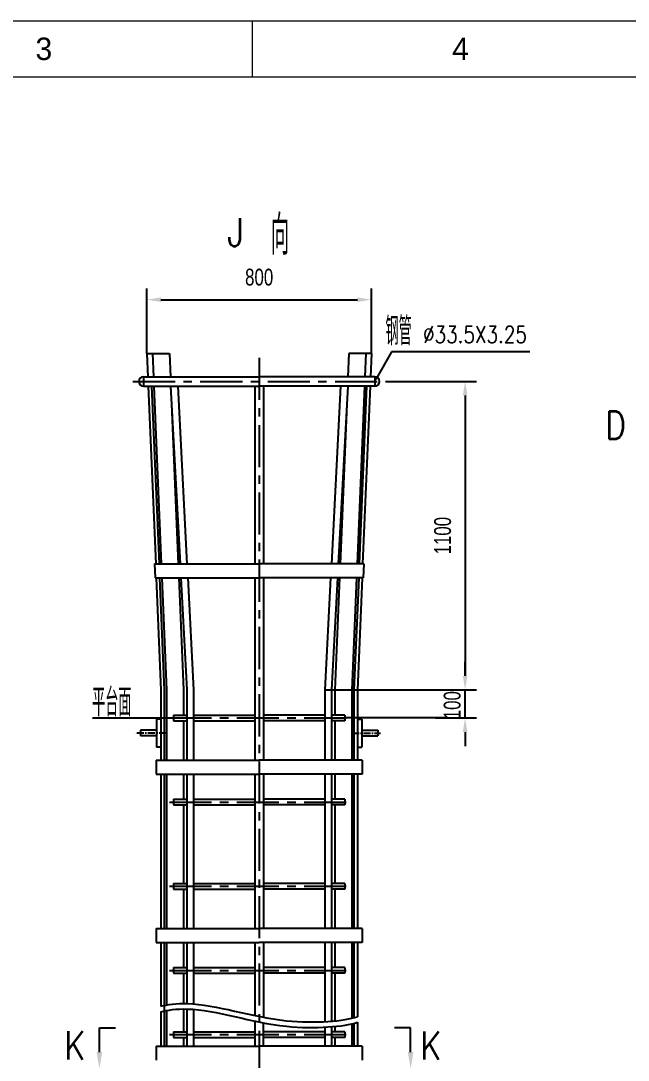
# Model space of a CAD drawing. Extents: x 148 to 221443, y -36682 to 6758.
# Drawn here: x 118105 to 120270, y -7746 to -4039 of the extents above; entities that cross this region are included whole.
import ezdxf
from ezdxf.enums import TextEntityAlignment as Align

# ---------------------------------------------------------------- set-up
doc = ezdxf.new("R2010")
doc.units = 0
doc.header["$LTSCALE"] = 10
doc.header["$MEASUREMENT"] = 0
doc.linetypes.add('CENTERX2', pattern=[4, 2.5, -0.5, 0.5, -0.5])
for name, color, linetype in [('2', 4, 'Continuous'), ('CENTER', 1, 'CENTERX2'), ('DIM', 4, 'Continuous'), ('RED', 7, 'Continuous')]:
    doc.layers.add(name, color=color, linetype=linetype)
doc.layers.add('2（细实线）', color=3, linetype='Continuous', lineweight=20)
doc.layers.add('图框层', color=7, linetype='Continuous', lineweight=15)
doc.styles.add('HZ', font='ROMS.SHX', dxfattribs={"width": 0.75, "bigfont": 'GBCBIG.SHX'})
doc.styles.get("Standard").update_dxf_attribs({"font": 'wison_e.shx', "width": 0.75, "bigfont": 'wison_c.shx'})
doc.styles.add('XW', font='ROMANS.shx', dxfattribs={"width": 0.85})
doc.dimstyles.new('DIM1', dxfattribs={"dimscale": 20, "dimtxt": 3, "dimasz": 2.5, "dimexe": 2, "dimexo": 0, "dimgap": 1, "dimtad": 0, "dimdec": 0, "dimzin": 0, "dimdsep": 46, "dimtxsty": 'Standard', "dimcen": 2, "dimclrd": 3, "dimclre": 3, "dimclrt": 3, "dimadec": 0, "dimazin": 0, "dimtfac": 0.666667, "dimtdec": 0, "dimtofl": 0, "dimtmove": 2, "dimatfit": 1, "dimfxl": 2, "dimtvp": 1.333333, "dimtolj": 1, "dimtzin": 0, "dimarcsym": 0})

# ---------------------------------------------------------------- blocks, each defined once
blk = doc.blocks.new('*D467')
at = {"layer": 'Defpoints', "color": 0}
for p in [(119188.8, -6425.3), (119583.8, -6525.3), (119688.9, -6525.3)]:
    blk.add_point(p, dxfattribs=at)
at = {"layer": 'DIM', "color": 3, "lineweight": -2}
for p, q in [((119688.9, -6375.3), (119688.9, -6325.3)), ((119188.8, -6425.3), (119728.9, -6425.3)), ((119583.8, -6525.3), (119728.9, -6525.3)), ((119688.9, -6575.3), (119688.9, -6625.3))]:
    blk.add_line(p, q, dxfattribs=at)
at = {"layer": 'DIM', "color": 3}
for points in [[(119680.6, -6375.3), (119697.2, -6375.3), (119688.9, -6425.3)], [(119697.2, -6575.3), (119680.6, -6575.3), (119688.9, -6525.3)]]:
    blk.add_solid(points, dxfattribs=at)
at = {"layer": 'DIM', "color": 3, "insert": (119642.9, -6479.7), "char_height": 60, "attachment_point": 5, "rotation": 90}
blk.add_mtext('\\A1;100', dxfattribs=at)
blk = doc.blocks.new('*D468')
at = {"layer": 'Defpoints', "color": 0}
for p in [(119408.2, -5325.3), (119457.6, -6425.3), (119688.9, -6425.3)]:
    blk.add_point(p, dxfattribs=at)
at = {"layer": 'DIM', "color": 3, "lineweight": -2}
for p, q in [((119408.2, -5325.3), (119728.9, -5325.3)), ((119688.9, -5375.3), (119688.9, -6375.3)), ((119457.6, -6425.3), (119728.9, -6425.3))]:
    blk.add_line(p, q, dxfattribs=at)
at = {"layer": 'DIM', "color": 3}
for points in [[(119697.2, -5375.3), (119680.6, -5375.3), (119688.9, -5325.3)], [(119680.6, -6375.3), (119697.2, -6375.3), (119688.9, -6425.3)]]:
    blk.add_solid(points, dxfattribs=at)
at = {"layer": 'DIM', "color": 3, "insert": (119608.9, -5875.3), "char_height": 60, "attachment_point": 5, "rotation": 90}
blk.add_mtext('\\A1;1100', dxfattribs=at)
blk = doc.blocks.new('*D525')
at = {"layer": 'Defpoints', "color": 0}
for p in [(119354.8, -5033.8), (118554.8, -5225.3), (119354.8, -5225.3)]:
    blk.add_point(p, dxfattribs=at)
at = {"layer": 'DIM', "color": 3, "lineweight": -2}
for p, q in [((118554.8, -5225.3), (118554.8, -4993.8)), ((119354.8, -5225.3), (119354.8, -4993.8)), ((118604.8, -5033.8), (119304.8, -5033.8))]:
    blk.add_line(p, q, dxfattribs=at)
at = {"layer": 'DIM', "color": 3}
for points in [[(118604.8, -5025.5), (118604.8, -5042.1), (118554.8, -5033.8)], [(119304.8, -5042.1), (119304.8, -5025.5), (119354.8, -5033.8)]]:
    blk.add_solid(points, dxfattribs=at)
at = {"layer": 'DIM', "color": 3, "insert": (118954.8, -4953.8), "char_height": 60, "attachment_point": 5}
blk.add_mtext('\\A1;800', dxfattribs=at)
blk = doc.blocks.new('1.25A2')
at = {"layer": '图框层', "ltscale": 10}
for p, q in [((14570.48, 9283.89), (15312.98, 9283.89)), ((14793.23, 9283.89), (14793.23, 9273.89)), ((14595.48, 9273.89), (15302.98, 9273.89))]:
    blk.add_line(p, q, dxfattribs=at)
at = {"style": 'HZ'}
for s, p in [('3', (14756.11, 9278.89)), ('4', (14830.36, 9278.89))]:
    blk.add_text(s, height=4, dxfattribs=at).set_placement(p, align=Align.MIDDLE)

msp = doc.modelspace()

# ---------------------------------------------------------------- linework, layer by layer
at = {"color": 3}
for p, q in [((119425.9741, -5220.2076), (119370.2705, -5319.0206)), ((119919.9105, -5220.2076), (119425.9741, -5220.2076))]:
    msp.add_line(p, q, dxfattribs=at)
at = {"layer": 'CENTER', "ltscale": 6}
for p, q in [((118954.7567, -5240.8099), (118954.7567, -9428.8216)), ((118505.1047, -5325.336), (119408.152, -5325.336)), ((118634.9721, -6525.336), (119274.5412, -6525.336)), ((118634.9721, -6825.336), (119274.5412, -6825.336)), ((118634.9721, -7125.336), (119274.5412, -7125.336)), ((118634.9721, -7425.336), (119274.5412, -7425.336)), ((118634.9721, -7654.2189), (119274.5412, -7654.2189))]:
    msp.add_line(p, q, dxfattribs=at)
at = {"layer": 'DIM'}
for p, q in [((118360.2423, -6525.336), (118649.7567, -6525.336)), ((119619.8319, -6525.336), (119259.7567, -6525.336)), ((118385.3343, -7716.2968), (118385.3343, -7630.4426)), ((119494.6081, -7716.2968), (119494.6081, -7630.4426))]:
    msp.add_line(p, q, dxfattribs=at)
at = {"layer": 'DIM', "color": 1, "linetype": 'CENTERX2'}
for p, q in [((118623.3427, -6579.336), (118513.1806, -6579.336)), ((119286.1707, -6579.336), (119387.633, -6579.336))]:
    msp.add_line(p, q, dxfattribs=at)
at = {"layer": 'DIM', "color": 7}
for p, q in [((118385.3343, -7630.4426), (118442.4587, -7630.4426)), ((119494.6081, -7630.4426), (119437.4837, -7630.4426))]:
    msp.add_line(p, q, dxfattribs=at)
at = {"layer": 'DIM'}
for points in [[(118604.7567, -7553.4299), (118626.3776, -7546.4062), (118760.2355, -7530.533), (119021.7267, -7627.2899), (119259.9807, -7605.8715), (119304.7567, -7590.8202)], [(118604.7567, -7573.0969), (118626.3776, -7566.0731), (118760.2355, -7550.2), (119021.7267, -7646.9569), (119259.9807, -7625.5384), (119304.7567, -7610.4871)]]:
    msp.add_open_spline(points, degree=3, knots=[123.410773931, 123.410773931, 123.410773931, 123.410773931, 225.090956529, 512.442106778, 741.615532702, 741.615532702, 741.615532702, 741.615532702], dxfattribs=at)
for points in [[(118395.3343, -7716.2968), (118375.3343, -7716.2968), (118385.3343, -7776.2968)], [(119484.6081, -7716.2968), (119504.6081, -7716.2968), (119494.6081, -7776.2968)]]:
    msp.add_solid(points, dxfattribs=at)
at = {"layer": 'RED'}
for p, q in [((118554.7567, -5225.336), (118634.826, -5225.336)), ((118554.7567, -5225.336), (118558.2219, -5308.586)), ((118574.774, -5225.336), (118578.2393, -5308.586)), ((118634.826, -5225.336), (118638.2912, -5308.586)), ((119274.6874, -5225.336), (119271.2221, -5308.586)), ((119354.7567, -5225.336), (119274.6874, -5225.336)), ((119334.7394, -5225.336), (119331.2741, -5308.586)), ((119354.7567, -5225.336), (119351.2914, -5308.586)), ((118542.1547, -5308.586), (118954.7567, -5308.586)), ((118542.1547, -5308.586), (118542.1547, -5342.086)), ((119367.3587, -5308.586), (118954.7567, -5308.586)), ((119367.3587, -5308.586), (119367.3587, -5342.086)), ((118542.1547, -5342.086), (118954.7567, -5342.086)), ((118559.6164, -5342.086), (118585.9753, -5975.336)), ((118571.626, -5342.086), (118597.9849, -5975.336)), ((118579.6337, -5342.086), (118605.9926, -5975.336)), ((118638.9345, -5342.086), (118672.7364, -5975.336)), ((118664.646, -5342.086), (118697.4474, -5975.336)), ((118939.7567, -5342.086), (118939.7567, -5975.336)), ((119367.3587, -5342.086), (118954.7567, -5342.086)), ((118969.7567, -5342.086), (118969.7567, -5975.336)), ((119244.8674, -5342.086), (119212.066, -5975.336)), ((119270.5789, -5342.086), (119236.777, -5975.336)), ((119329.8797, -5342.086), (119303.5208, -5975.336)), ((119337.8874, -5342.086), (119311.5285, -5975.336)), ((119349.897, -5342.086), (119323.5381, -5975.336)), ((118642.3459, -5405.9965), (118666.0446, -5975.336)), ((119267.1675, -5405.9965), (119243.4688, -5975.336)), ((118581.796, -5975.336), (118954.7567, -5975.336)), ((118581.796, -5975.336), (118584.5654, -6025.336)), ((119327.7174, -5975.336), (118954.7567, -5975.336)), ((119327.7174, -5975.336), (119324.948, -6025.336)), ((119327.7174, -5975.336), (119324.948, -6025.336)), ((118584.5654, -6025.336), (118954.7567, -6025.336)), ((118588.0565, -6025.336), (118604.7567, -6426.5432)), ((118600.0661, -6025.336), (118616.7628, -6426.4599)), ((118608.0738, -6025.336), (118624.7567, -6426.1272)), ((118668.1258, -6025.336), (118684.7567, -6424.879)), ((118675.4053, -6025.336), (118696.7567, -6425.336)), ((118700.0373, -6025.336), (118720.7567, -6425.336)), ((118939.7567, -6025.336), (118939.7567, -6675.336)), ((119324.948, -6025.336), (118954.7567, -6025.336)), ((118969.7567, -6025.336), (118969.7567, -6675.336)), ((119209.4761, -6025.336), (119188.7567, -6425.336)), ((119234.1081, -6025.336), (119212.7567, -6425.336)), ((119241.3876, -6025.336), (119224.7567, -6424.879)), ((119301.4395, -6025.336), (119284.7567, -6426.1272)), ((119309.4473, -6025.336), (119292.7506, -6426.4599)), ((119321.4569, -6025.336), (119304.7567, -6426.5432)), ((118604.7567, -6426.5432), (118604.7567, -6675.336)), ((118616.7567, -6426.2414), (118616.7567, -6675.336)), ((118624.7567, -6426.2414), (118624.7567, -6675.336)), ((118684.7567, -6425.336), (118684.7567, -6515.336)), ((118696.7567, -6425.336), (118696.7567, -6675.336)), ((118720.7567, -6425.336), (118720.7567, -6675.336)), ((119188.7567, -6425.336), (119188.7567, -6675.336)), ((119212.7567, -6425.336), (119212.7567, -6675.336)), ((119224.7567, -6425.336), (119224.7567, -6515.336)), ((119284.7567, -6426.2414), (119284.7567, -6675.336)), ((119292.7567, -6426.2414), (119292.7567, -6675.336)), ((119304.7567, -6426.5432), (119304.7567, -6675.336)), ((118649.7567, -6515.336), (118696.7567, -6515.336)), ((118649.7567, -6515.336), (118649.7567, -6535.336)), ((118720.7567, -6515.336), (118939.7567, -6515.336)), ((119188.7567, -6515.336), (118969.7567, -6515.336)), ((119259.7567, -6515.336), (119212.7567, -6515.336)), ((119259.7567, -6515.336), (119259.7567, -6535.336)), ((118604.7567, -6529.336), (118589.3604, -6529.336)), ((118589.3604, -6529.336), (118589.3604, -6629.336)), ((118649.7567, -6535.336), (118696.7567, -6535.336)), ((118684.7567, -6535.336), (118684.7567, -6675.336)), ((118720.7567, -6535.336), (118939.7567, -6535.336)), ((119188.7567, -6535.336), (118969.7567, -6535.336)), ((119259.7567, -6535.336), (119212.7567, -6535.336)), ((119224.7567, -6535.336), (119224.7567, -6675.336)), ((119304.7567, -6529.336), (119320.153, -6529.336)), ((119320.153, -6529.336), (119320.153, -6629.336)), ((118531.3604, -6569.3301), (118531.3604, -6589.3696)), ((118579.7567, -6569.3369), (118531.3604, -6569.3301)), ((118579.7567, -6589.3696), (118531.3604, -6589.3696)), ((118589.3604, -6569.3382), (118579.7567, -6569.3369)), ((118589.3604, -6589.3696), (118579.7567, -6589.3696)), ((119320.153, -6569.3382), (119329.7567, -6569.3369)), ((119320.153, -6589.3696), (119329.7567, -6589.3696)), ((119329.7567, -6569.3369), (119378.153, -6569.3301)), ((119329.7567, -6589.3696), (119378.153, -6589.3696)), ((119378.153, -6569.3301), (119378.153, -6589.3696)), ((118604.7567, -6629.336), (118589.3604, -6629.336)), ((119304.7567, -6629.336), (119320.153, -6629.336)), ((118587.7567, -6675.336), (118954.7567, -6675.336)), ((118587.7567, -6675.336), (118587.7567, -6725.336)), ((119321.7567, -6675.336), (118954.7567, -6675.336)), ((119321.7567, -6675.336), (119321.7567, -6725.336)), ((118587.7567, -6725.336), (118954.7567, -6725.336)), ((118604.7567, -6725.336), (118604.7567, -7275.336)), ((118604.7567, -6725.336), (118604.7567, -7275.336)), ((118616.7567, -6725.336), (118616.7567, -7275.336)), ((118624.7567, -6725.336), (118624.7567, -7275.336)), ((118684.7567, -6725.336), (118684.7567, -6815.336)), ((118696.7567, -6725.336), (118696.7567, -7275.336)), ((118720.7567, -6725.336), (118720.7567, -7275.336)), ((118939.7567, -6725.336), (118939.7567, -7275.336)), ((119321.7567, -6725.336), (118954.7567, -6725.336)), ((118969.7567, -6725.336), (118969.7567, -7275.336)), ((119188.7567, -6725.336), (119188.7567, -7275.336)), ((119212.7567, -6725.336), (119212.7567, -7275.336)), ((119224.7567, -6725.336), (119224.7567, -6815.336)), ((119284.7567, -6725.336), (119284.7567, -7275.336)), ((119292.7567, -6725.336), (119292.7567, -7275.336)), ((119304.7567, -6725.336), (119304.7567, -7275.336)), ((119304.7567, -6725.336), (119304.7567, -7275.336)), ((118649.7567, -6815.336), (118676.6318, -6815.336)), ((118649.7567, -6815.336), (118649.7567, -6835.336)), ((118676.6318, -6815.336), (118696.7567, -6815.336)), ((118720.7567, -6815.336), (118939.7567, -6815.336)), ((119188.7567, -6815.336), (118969.7567, -6815.336)), ((119232.8815, -6815.336), (119212.7567, -6815.336)), ((119259.7567, -6815.336), (119232.8815, -6815.336)), ((119259.7567, -6815.336), (119259.7567, -6835.336)), ((118649.7567, -6835.336), (118676.6318, -6835.336)), ((118676.6318, -6835.336), (118696.7567, -6835.336)), ((118684.7567, -6835.336), (118684.7567, -7115.336)), ((118720.7567, -6835.336), (118939.7567, -6835.336)), ((119188.7567, -6835.336), (118969.7567, -6835.336)), ((119232.8815, -6835.336), (119212.7567, -6835.336)), ((119224.7567, -6835.336), (119224.7567, -7115.336)), ((119259.7567, -6835.336), (119232.8815, -6835.336)), ((118649.7567, -7115.336), (118676.6318, -7115.336)), ((118649.7567, -7115.336), (118649.7567, -7135.336)), ((118676.6318, -7115.336), (118696.7567, -7115.336)), ((118720.7567, -7115.336), (118939.7567, -7115.336)), ((119188.7567, -7115.336), (118969.7567, -7115.336)), ((119232.8815, -7115.336), (119212.7567, -7115.336)), ((119259.7567, -7115.336), (119232.8815, -7115.336)), ((119259.7567, -7115.336), (119259.7567, -7135.336)), ((118649.7567, -7135.336), (118676.6318, -7135.336)), ((118676.6318, -7135.336), (118696.7567, -7135.336)), ((118684.7567, -7135.336), (118684.7567, -7275.336)), ((118720.7567, -7135.336), (118939.7567, -7135.336)), ((119188.7567, -7135.336), (118969.7567, -7135.336)), ((119232.8815, -7135.336), (119212.7567, -7135.336)), ((119224.7567, -7135.336), (119224.7567, -7275.336)), ((119259.7567, -7135.336), (119232.8815, -7135.336)), ((118587.7567, -7275.336), (118954.7567, -7275.336)), ((118587.7567, -7275.336), (118587.7567, -7325.336)), ((119321.7567, -7275.336), (118954.7567, -7275.336)), ((119321.7567, -7275.336), (119321.7567, -7325.336)), ((118587.7567, -7325.336), (118954.7567, -7325.336)), ((118604.7567, -7325.336), (118604.7567, -7546.7689)), ((118604.7567, -7325.336), (118604.7567, -7553.4299)), ((118616.7567, -7325.336), (118616.7567, -7695.5486)), ((118624.7567, -7325.336), (118624.7567, -7548.4567)), ((118684.7567, -7325.336), (118684.7567, -7415.336)), ((118696.7567, -7325.336), (118696.7567, -7543.2017)), ((118720.7567, -7325.336), (118720.7567, -7544.2298)), ((118939.7567, -7325.336), (118939.7567, -7584.1372)), ((119321.7567, -7325.336), (118954.7567, -7325.336)), ((118969.7567, -7325.336), (118969.7567, -7594.1072)), ((119188.7567, -7325.336), (119188.7567, -7608.0725)), ((119212.7567, -7325.336), (119212.7567, -7606.4762)), ((119224.7567, -7325.336), (119224.7567, -7415.336)), ((119284.7567, -7325.336), (119284.7567, -7596.2846)), ((119292.7567, -7325.336), (119292.7567, -7594.3489)), ((119304.7567, -7325.336), (119304.7567, -7546.7689)), ((119304.7567, -7325.336), (119304.7567, -7590.8202)), ((118649.7567, -7415.336), (118676.6318, -7415.336)), ((118649.7567, -7415.336), (118649.7567, -7435.336)), ((118649.7567, -7435.336), (118676.6318, -7435.336)), ((118676.6318, -7415.336), (118696.7567, -7415.336)), ((118676.6318, -7435.336), (118696.7567, -7435.336)), ((118684.7567, -7435.336), (118684.7567, -7543.2373)), ((118720.7567, -7415.336), (118939.7567, -7415.336)), ((118720.7567, -7435.336), (118939.7567, -7435.336)), ((119188.7567, -7415.336), (118969.7567, -7415.336)), ((119188.7567, -7435.336), (118969.7567, -7435.336)), ((119232.8815, -7415.336), (119212.7567, -7415.336)), ((119232.8815, -7435.336), (119212.7567, -7435.336)), ((119224.7567, -7435.336), (119224.7567, -7604.8932)), ((119259.7567, -7415.336), (119232.8815, -7415.336)), ((119259.7567, -7435.336), (119232.8815, -7435.336)), ((119259.7567, -7415.336), (119259.7567, -7435.336)), ((118604.7567, -7573.0969), (118604.7567, -7695.5486)), ((118604.7567, -7588.9219), (118604.7567, -7695.5486)), ((118624.7567, -7568.1236), (118624.7567, -7695.5486)), ((118684.7567, -7562.9042), (118684.7567, -7644.2189)), ((118696.7567, -7562.8686), (118696.7567, -7695.5486)), ((118720.7567, -7563.8968), (118720.7567, -7695.5486)), ((118939.7567, -7603.8041), (118939.7567, -7695.5486)), ((118969.7567, -7695.5486), (118969.7567, -7613.7742)), ((119188.7567, -7627.7395), (119188.7567, -7695.5486)), ((119212.7567, -7626.1432), (119212.7567, -7695.5486)), ((119224.7567, -7624.5602), (119224.7567, -7644.2189)), ((119284.7567, -7615.9515), (119284.7567, -7695.5486)), ((119292.7567, -7614.0158), (119292.7567, -7695.5486)), ((119304.7567, -7610.4871), (119304.7567, -7695.5486)), ((118649.7567, -7644.2189), (118676.6318, -7644.2189)), ((118649.7567, -7644.2189), (118649.7567, -7664.2189)), ((118649.7567, -7664.2189), (118676.6318, -7664.2189)), ((118676.6318, -7644.2189), (118696.7567, -7644.2189)), ((118676.6318, -7664.2189), (118696.7567, -7664.2189)), ((118684.7567, -7664.2189), (118684.7567, -7695.5486)), ((118720.7567, -7644.2189), (118939.7567, -7644.2189)), ((118720.7567, -7664.2189), (118939.7567, -7664.2189)), ((119188.7567, -7644.2189), (118969.7567, -7644.2189)), ((119188.7567, -7664.2189), (118969.7567, -7664.2189)), ((119232.8815, -7644.2189), (119212.7567, -7644.2189)), ((119232.8815, -7664.2189), (119212.7567, -7664.2189)), ((119224.7567, -7664.2189), (119224.7567, -7695.5486)), ((119259.7567, -7644.2189), (119232.8815, -7644.2189)), ((119259.7567, -7664.2189), (119232.8815, -7664.2189)), ((119259.7567, -7644.2189), (119259.7567, -7664.2189)), ((118587.7567, -7695.5486), (118954.7567, -7695.5486)), ((118587.7567, -7695.5486), (118587.7567, -7745.5486)), ((119321.7567, -7695.5486), (118954.7567, -7695.5486)), ((119321.7567, -7695.5486), (119321.7567, -7745.5486))]:
    msp.add_line(p, q, dxfattribs=at)
at = {"layer": 'RED', "color": 7, "linetype": 'Continuous'}
msp.add_line((119188.7567, -6425.336), (119224.7567, -6425.336), dxfattribs=at)
at = {"layer": 'RED', "color": 3}
msp.add_line((119688.9095, -6525.336), (119688.9095, -6425.336), dxfattribs=at)
at = {"layer": 'RED'}
for centre, start, end in [((118542.1547, -5325.336), 90, 270), ((119367.3587, -5325.336), 270, 90)]:
    msp.add_arc(centre, 16.75, start, end, dxfattribs=at)

# ---------------------------------------------------------------- block references
at = {"layer": '2（细实线）', "xscale": 20, "yscale": 20, "zscale": 20}
msp.add_blockref('1.25A2', (-176934.8666, -189717.1551), dxfattribs=at)

# ---------------------------------------------------------------- texts
at = {"color": 3, "style": 'XW', "width": 0.8}
msp.add_text('%%C33.5X3.25', height=60, dxfattribs=at).set_placement((119538.8615, -5187.9821))
at = {"layer": '2', "color": 3, "linetype": 'Continuous', "style": 'HZ', "width": 0.65}
for s, p in [('钢管', (119405.0436, -5196.2453)), ('平台面', (118359.417, -6519.6194))]:
    msp.add_text(s, height=100, dxfattribs=at).set_placement(p)
at = {"layer": 'DIM'}
for s, height, style, width, p in [('J', 100, 'XW', 0.85, (118841.5987, -4843.752)), ('向', 140, 'HZ', 0.65, (118996.1246, -4873.4681))]:
    msp.add_text(s, height=height, dxfattribs=dict(at, style=style, width=width)).set_placement(p)
at = {"layer": 'DIM', "style": 'XW'}
for s, width, p in [('D', 0.8, (120260.7922, -5481.4205)), ('K', 0.85, (118335.8321, -7692.4603)), ('K', 0.85, (119605.3635, -7693.4501))]:
    msp.add_text(s, height=100, dxfattribs=dict(at, width=width)).set_placement(p, align=Align.MIDDLE_RIGHT)

# ---------------------------------------------------------------- dimensions: what is measured, and where the dimension line sits
at = {"layer": 'DIM'}
dim = msp.add_linear_dim(base=(119354.7567, -5033.8117), p1=(118554.7567, -5225.336), p2=(119354.7567, -5225.336), dimstyle='DIM1', dxfattribs=at)
dim.commit()
dim.dimension.update_dxf_attribs({"geometry": '*D525', "text_midpoint": (118954.7567, -4953.8117)})
dim = msp.add_linear_dim(base=(119688.9095, -6425.336), p1=(119408.152, -5325.336), p2=(119457.5831, -6425.336), angle=90, dimstyle='DIM1', dxfattribs=at)
dim.commit()
dim.dimension.update_dxf_attribs({"geometry": '*D468', "text_midpoint": (119608.9095, -5875.336)})
dim = msp.add_linear_dim(base=(119688.9095, -6525.336), p1=(119188.7567, -6425.336), p2=(119583.8319, -6525.336), angle=90, dimstyle='DIM1', dxfattribs=at)
dim.commit()
dim.dimension.update_dxf_attribs({"geometry": '*D467', "text_midpoint": (119642.8617, -6479.7278), "dimtype": 160})

doc.saveas('drawing.dxf')
